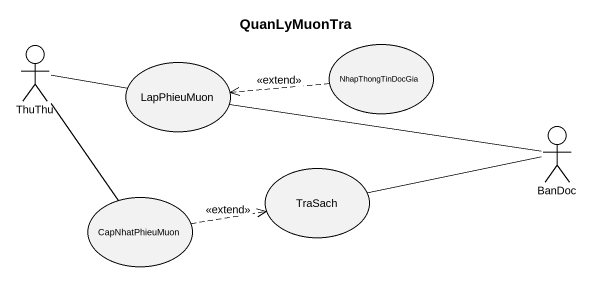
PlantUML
@startuml
title QuanLyMuonTra
actor ThuThu
usecase NhapThongTinDocGia
usecase LapPhieuMuon
actor BanDoc
usecase TraSach
usecase CapNhatPhieuMuon
ThuThu -right- LapPhieuMuon
ThuThu -- CapNhatPhieuMuon
NhapThongTinDocGia .left.> LapPhieuMuon : <<extend>>
BanDoc -left- LapPhieuMuon
BanDoc -left- TraSach
CapNhatPhieuMuon .right.> TraSach : <<extend>>
@enduml
